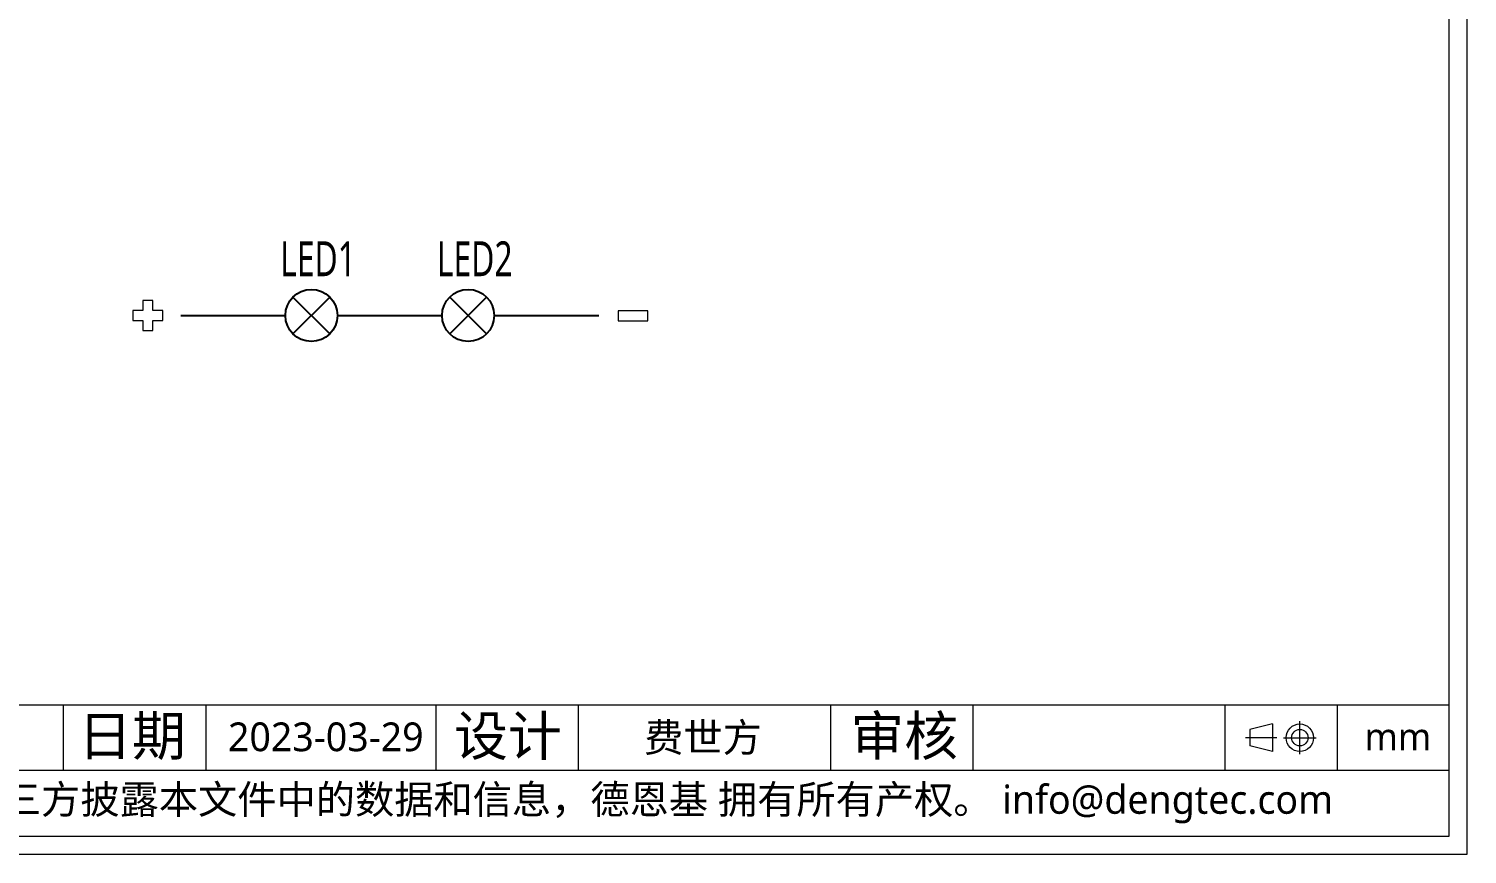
# Model space of a CAD drawing. Header units: millimetres. Extents: x 1051 to 2391, y -75 to 375.
# Drawn here: x 1400.2 to 1688.6, y -75.5 to 90.1 of the extents above; entities that cross this region are included whole.
import ezdxf

# ---------------------------------------------------------------- set-up
doc = ezdxf.new("R2010")
doc.units = ezdxf.units.MM
doc.layers.get('Defpoints').update_dxf_attribs({"color": 6, "lineweight": 9})
doc.layers.add('Dimension', color=136, linetype='Continuous', lineweight=9)
doc.layers.add('SolidLine', color=7, linetype='Continuous', lineweight=30)
doc.styles.add('SLDTEXTSTYLE5', font='TXT', dxfattribs={"width": 0.7})
doc.styles.add('微软雅黑-Light', font='')
doc.styles.get('微软雅黑-Light').set_extended_font_data('Microsoft YaHei Light')

msp = doc.modelspace()

# ---------------------------------------------------------------- linework, layer by layer
at = {"layer": 'Defpoints'}
for p, q in [((1054.3, -45.51), (1685.02, -45.51)), ((1407.06, -45.51), (1407.06, -58.7)), ((1435.63, -45.51), (1435.63, -58.7)), ((1481.78, -45.51), (1481.78, -58.7)), ((1481.78, -45.51), (1481.78, -58.7)), ((1510.35, -45.51), (1510.35, -58.7)), ((1560.9, -45.51), (1560.9, -58.7)), ((1589.47, -45.51), (1589.47, -58.7)), ((1640.01, -45.51), (1640.01, -58.7)), ((1662.52, -45.51), (1662.52, -58.7)), ((1655.05, -55.4), (1655.05, -48.81)), ((1649.56, -49.36), (1645.03, -50.46)), ((1645.03, -50.46), (1645.03, -53.76)), ((1649.58, -49.35), (1649.58, -54.85)), ((1650.43, -52.11), (1644.18, -52.11)), ((1649.58, -54.85), (1645.03, -53.76)), ((1651.76, -52.11), (1658.35, -52.11)), ((1685.02, -58.7), (1153.19, -58.7))]:
    msp.add_line(p, q, dxfattribs=at)
for points in [[(1688.62, -75.49), (1688.62, 374.51), (1050.7, 374.51), (1050.7, -75.49)], [(1685.02, -71.89), (1685.02, 370.91), (1054.3, 370.91), (1054.3, -71.89)]]:
    msp.add_lwpolyline(points, close=True, dxfattribs=at)
for radius in [2.75, 1.65]:
    msp.add_circle((1655.05, -52.11), radius, dxfattribs=at)
at = {"layer": 'Dimension'}
for points in [[(1425.02, 33.57), (1425.02, 35.57), (1423.02, 35.57), (1423.02, 33.57)], [(1423.02, 33.57), (1421.02, 33.57), (1421.02, 31.57), (1423.02, 31.57)], [(1425.02, 31.57), (1427.02, 31.57), (1427.02, 33.57), (1425.02, 33.57)], [(1423.02, 31.57), (1423.02, 29.57), (1425.02, 29.57), (1425.02, 31.57)]]:
    msp.add_lwpolyline(points, dxfattribs=at)
msp.add_lwpolyline([(1518.33, 31.49), (1524.33, 31.49), (1524.33, 33.49), (1518.33, 33.49)], close=True, dxfattribs=at)
at = {"layer": 'SolidLine', "lineweight": -3}
for p, q in [((1460.52, 28.89), (1453.14, 36.27)), ((1453.14, 28.89), (1460.52, 36.27)), ((1491.95, 28.89), (1484.57, 36.27)), ((1484.57, 28.89), (1491.95, 36.27)), ((1430.63, 32.58), (1451.62, 32.58)), ((1462.05, 32.58), (1483.04, 32.58)), ((1493.48, 32.58), (1514.46, 32.58))]:
    msp.add_line(p, q, dxfattribs=at)
for centre in [(1456.83, 32.58), (1488.26, 32.58)]:
    msp.add_circle(centre, 5.22, dxfattribs=at)

# ---------------------------------------------------------------- texts
at = {"layer": 'Defpoints', "style": '微软雅黑-Light'}
for s, p in [('日期', (1410.07, -55.69)), ('设计', (1485.45, -55.69)), ('审核', (1564.94, -55.69))]:
    msp.add_text(s, height=7.911, dxfattribs=at).set_placement(p)
for s, insert, char_height, width, attachment_point in [('2023-03-29', (1440.11, -49.05), 5.769, 36.7739, 1), ('费世方', (1535.37, -52.39), 5.769, 43.5903, 5), ('mm', (1668.02, -49.16), 5.494, 12.7167, 1), ('除非事先得到权利人的书面批准，否则不允许以任何形式复制或向第三方披露本文件中的数据和信息，德恩基 拥有所有产权。 info@dengtec.com', (1158.7, -65.46), 5.7688, 530.9008, 4)]:
    msp.add_mtext(s, dxfattribs=dict(at, insert=insert, char_height=char_height, width=width, attachment_point=attachment_point))
at = {"layer": 'Dimension', "lineweight": -3, "insert": (1450.56, 47.45), "char_height": 7, "attachment_point": 1, "style": 'SLDTEXTSTYLE5'}
msp.add_mtext('{\\fMicrosoft YaHei Light|b0|i0|c134|p34;LED1}', dxfattribs=at)
at = {"layer": 'Dimension', "lineweight": -3, "insert": (1481.98, 47.45), "char_height": 7, "width": 10.42, "attachment_point": 1, "style": 'SLDTEXTSTYLE5'}
msp.add_mtext('{\\fMicrosoft YaHei Light|b0|i0|c134|p34;LED2}', dxfattribs=at)

doc.saveas('drawing.dxf')
